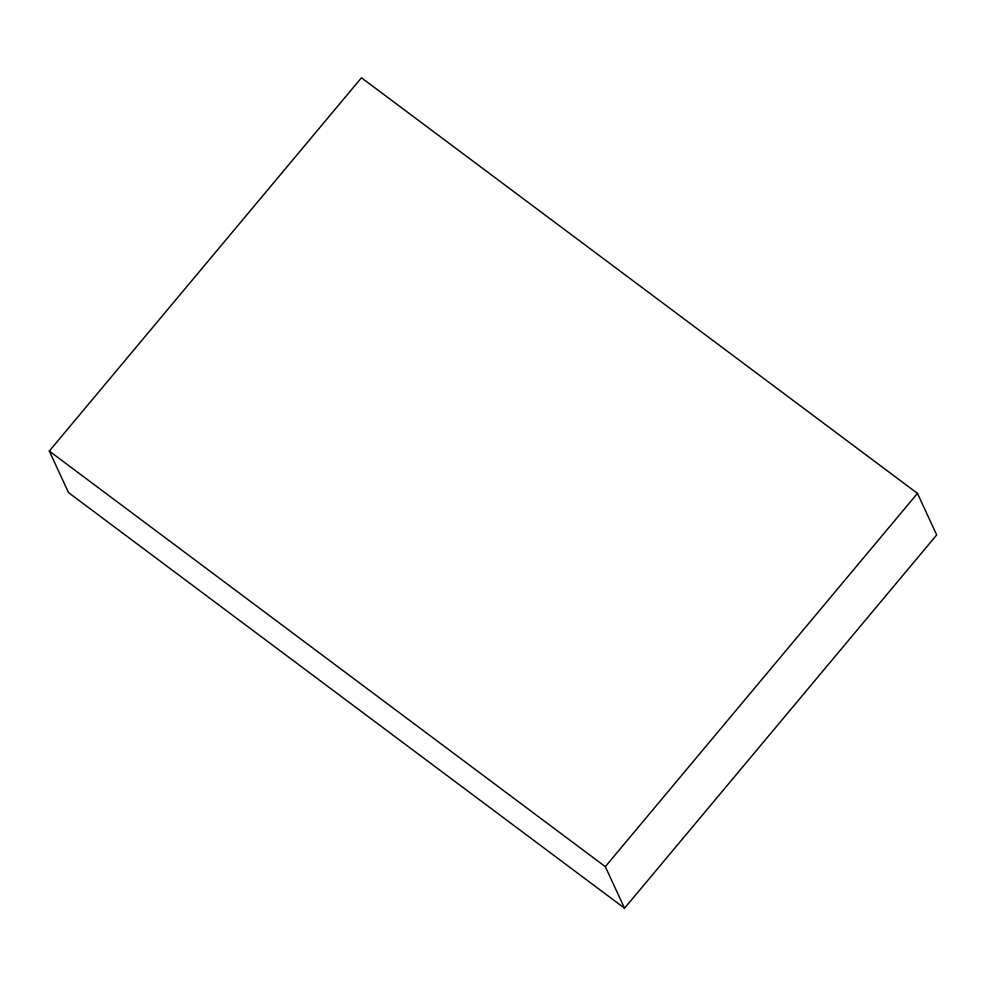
<?xml version="1.0" encoding="UTF-8"?>
<svg xmlns="http://www.w3.org/2000/svg" width="986" height="986" viewBox="0 0 986 986"><rect width="100%" height="100%" fill="white"/><g stroke="black" fill="none" stroke-linecap="round" stroke-linejoin="round"><path stroke-width="1.48" d="M49.3 451.07L361.455 77.783L917.473 493.37L936.7 534.93L624.545 908.217L68.527 492.63L49.3 451.07L605.318 866.657L624.545 908.217M605.318 866.657L917.473 493.37"/></g></svg>
